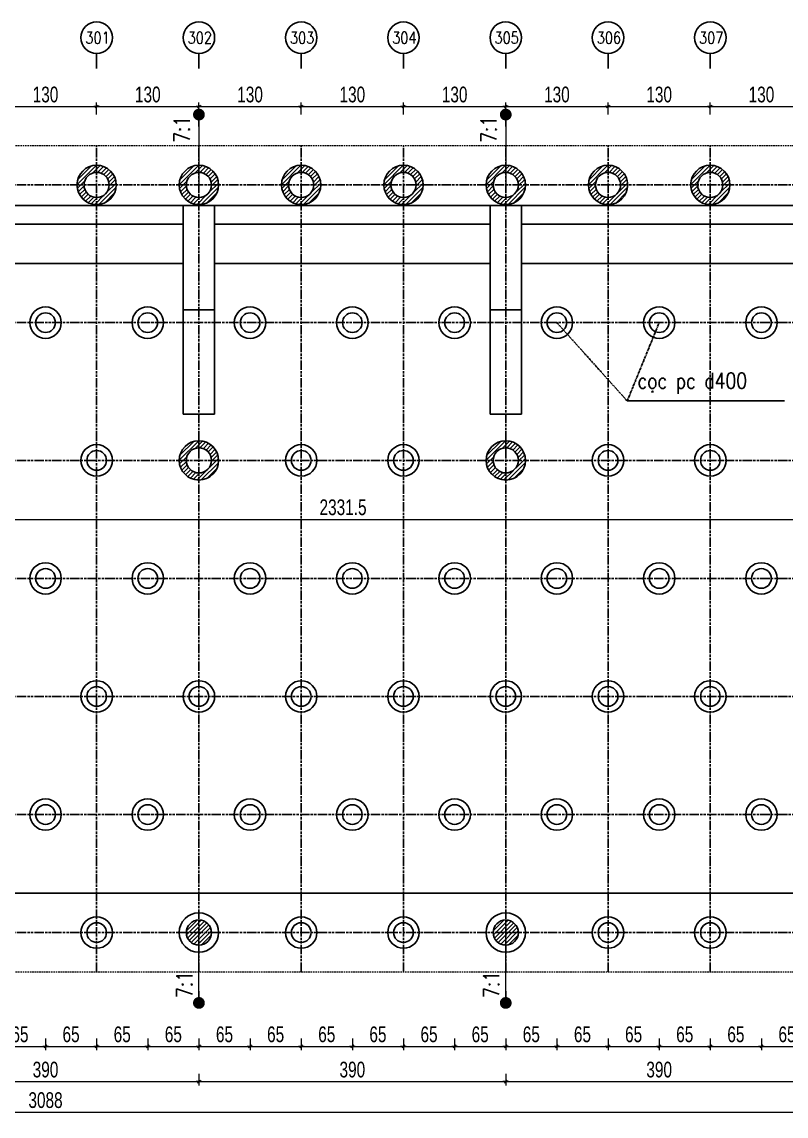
# Model space of a CAD drawing. Header units: inches. Extents: x -1640460 to 2672754, y -1012 to 1209503.
# Drawn here: x 15671 to 16643, y 136 to 1527 of the extents above; entities that cross this region are included whole.
import ezdxf

# ---------------------------------------------------------------- set-up
doc = ezdxf.new("R2010")
doc.units = ezdxf.units.IN
doc.header["$MEASUREMENT"] = 0
for name, pattern in [('ACAD_ISO09W100', [45, 24, -3, 6, -3, 6, -3]), ('CENTER', [2, 1.25, -0.25, 0.25, -0.25]), ('HIDDEN', [0.375, 0.25, -0.125])]:
    doc.linetypes.add(name, pattern=pattern)
doc.layers.add('DIM', color=177, linetype='Continuous', lineweight=20)
doc.layers.add('THAY1', color=9, linetype='Continuous', lineweight=20)
for name, color, linetype in [('Kich thuoc', 4, 'Continuous'), ('Text', 2, 'Continuous'), ('Tim', 8, 'ACAD_ISO09W100')]:
    doc.layers.add(name, color=color, linetype=linetype)
doc.styles.add('KICH_THUOC', font='vnsimli.shx', dxfattribs={"width": 0.8})
doc.styles.add('TXTDIM', font='VNARIAL.TTF', dxfattribs={"width": 0.7})
doc.dimstyles.new('DIM10', dxfattribs={"dimscale": 10, "dimtxt": 2, "dimasz": 0.3, "dimexe": 0.5, "dimexo": 0.5, "dimgap": 0.5, "dimtad": 1, "dimdec": 0, "dimzin": 12, "dimdsep": 46, "dimtxsty": 'TXTDIM', "dimblk": 'SLASH', "dimcen": 1.5, "dimclrd": 1, "dimclre": 256, "dimclrt": 2, "dimadec": 0, "dimazin": 0, "dimtfac": 1, "dimtdec": 0, "dimtix": 1, "dimtmove": 0, "dimatfit": 3, "dimldrblk": 'DOT', "dimfxl": 1, "dimfxlon": 1, "dimtolj": 1, "dimtzin": 0, "dimlwd": 9, "dimlwe": 9, "dimarcsym": 1})
pattern_1 = [(45, (15020.982, 0), (-2.65165, 2.65165), [])]
pattern_2 = [(45, (15410.982, 0), (-2.65165, 2.65165), [])]

# ---------------------------------------------------------------- blocks, each defined once
blk = doc.blocks.new('SLASH')
at = {"layer": 'DIM', "color": 16}
blk.add_line((-1.2, 0), (1.2, 0), dxfattribs=at)
at = {"layer": 'DIM', "color": 16, "linetype": 'Continuous'}
blk.add_line((-0.6, -0.6), (0.6, 0.6), dxfattribs=at)
blk = doc.blocks.new('*D575')
at = {"layer": 'Defpoints', "color": 0}
for p in [(15636.4, 319.4), (15701.4, 319.4), (15701.4, 224.8)]:
    blk.add_point(p, dxfattribs=at)
at = {"layer": 'Kich thuoc', "lineweight": 9}
for p, q in [((15636.4, 234.8), (15636.4, 219.8)), ((15701.4, 234.8), (15701.4, 219.8))]:
    blk.add_line(p, q, dxfattribs=at)
at = {"layer": 'Kich thuoc', "color": 1, "lineweight": 9}
blk.add_line((15639.4, 224.8), (15698.4, 224.8), dxfattribs=at)
at = {"layer": 'Kich thuoc', "color": 1, "lineweight": 9, "xscale": 3, "yscale": 3, "zscale": 3, "rotation": 180}
blk.add_blockref('SLASH', (15636.4, 224.8), dxfattribs=at)
at = {"layer": 'Kich thuoc', "color": 1, "lineweight": 9, "xscale": 3, "yscale": 3, "zscale": 3}
blk.add_blockref('SLASH', (15701.4, 224.8), dxfattribs=at)
at = {"layer": 'Kich thuoc', "color": 2, "insert": (15668.9, 240), "char_height": 20, "attachment_point": 5, "style": 'TXTDIM'}
blk.add_mtext('\\A1;65', dxfattribs=at)
blk = doc.blocks.new('_Dot')
at = {"color": 0, "linetype": 'ByBlock', "lineweight": -2}
blk.add_line((-0.5, 0), (-1, 0), dxfattribs=at)
at = {"color": 0, "linetype": 'ByBlock', "const_width": 0.5}
blk.add_lwpolyline([(-0.25, 0, 1), (0.25, 0, 1)], format="xyb", close=True, dxfattribs=at)
blk = doc.blocks.new('*D576')
at = {"layer": 'Defpoints', "color": 0}
for p in [(15701.4, 319.4), (15766.4, 319.4), (15766.4, 224.8)]:
    blk.add_point(p, dxfattribs=at)
at = {"layer": 'Kich thuoc', "lineweight": 9}
for p, q in [((15701.4, 234.8), (15701.4, 219.8)), ((15766.4, 234.8), (15766.4, 219.8))]:
    blk.add_line(p, q, dxfattribs=at)
at = {"layer": 'Kich thuoc', "color": 1, "lineweight": 9}
blk.add_line((15704.4, 224.8), (15763.4, 224.8), dxfattribs=at)
at = {"layer": 'Kich thuoc', "color": 1, "lineweight": 9, "xscale": 3, "yscale": 3, "zscale": 3, "rotation": 180}
blk.add_blockref('SLASH', (15701.4, 224.8), dxfattribs=at)
at = {"layer": 'Kich thuoc', "color": 1, "lineweight": 9, "xscale": 3, "yscale": 3, "zscale": 3}
blk.add_blockref('SLASH', (15766.4, 224.8), dxfattribs=at)
at = {"layer": 'Kich thuoc', "color": 2, "insert": (15733.9, 240), "char_height": 20, "attachment_point": 5, "style": 'TXTDIM'}
blk.add_mtext('\\A1;65', dxfattribs=at)
blk = doc.blocks.new('*D577')
at = {"layer": 'Defpoints', "color": 0}
for p in [(15766.4, 319.4), (15831.4, 319.4), (15831.4, 224.8)]:
    blk.add_point(p, dxfattribs=at)
at = {"layer": 'Kich thuoc', "lineweight": 9}
for p, q in [((15766.4, 234.8), (15766.4, 219.8)), ((15831.4, 234.8), (15831.4, 219.8))]:
    blk.add_line(p, q, dxfattribs=at)
at = {"layer": 'Kich thuoc', "color": 1, "lineweight": 9}
blk.add_line((15769.4, 224.8), (15828.4, 224.8), dxfattribs=at)
at = {"layer": 'Kich thuoc', "color": 1, "lineweight": 9, "xscale": 3, "yscale": 3, "zscale": 3, "rotation": 180}
blk.add_blockref('SLASH', (15766.4, 224.8), dxfattribs=at)
at = {"layer": 'Kich thuoc', "color": 1, "lineweight": 9, "xscale": 3, "yscale": 3, "zscale": 3}
blk.add_blockref('SLASH', (15831.4, 224.8), dxfattribs=at)
at = {"layer": 'Kich thuoc', "color": 2, "insert": (15798.9, 240), "char_height": 20, "attachment_point": 5, "style": 'TXTDIM'}
blk.add_mtext('\\A1;65', dxfattribs=at)
blk = doc.blocks.new('*D578')
at = {"layer": 'Defpoints', "color": 0}
for p in [(15831.4, 319.4), (15896.4, 319.4), (15896.4, 224.8)]:
    blk.add_point(p, dxfattribs=at)
at = {"layer": 'Kich thuoc', "lineweight": 9}
for p, q in [((15831.4, 234.8), (15831.4, 219.8)), ((15896.4, 234.8), (15896.4, 219.8))]:
    blk.add_line(p, q, dxfattribs=at)
at = {"layer": 'Kich thuoc', "color": 1, "lineweight": 9}
blk.add_line((15834.4, 224.8), (15893.4, 224.8), dxfattribs=at)
at = {"layer": 'Kich thuoc', "color": 1, "lineweight": 9, "xscale": 3, "yscale": 3, "zscale": 3, "rotation": 180}
blk.add_blockref('SLASH', (15831.4, 224.8), dxfattribs=at)
at = {"layer": 'Kich thuoc', "color": 1, "lineweight": 9, "xscale": 3, "yscale": 3, "zscale": 3}
blk.add_blockref('SLASH', (15896.4, 224.8), dxfattribs=at)
at = {"layer": 'Kich thuoc', "color": 2, "insert": (15863.9, 240), "char_height": 20, "attachment_point": 5, "style": 'TXTDIM'}
blk.add_mtext('\\A1;65', dxfattribs=at)
blk = doc.blocks.new('*D579')
at = {"layer": 'Defpoints', "color": 0}
for p in [(15896.4, 319.4), (15961.4, 319.4), (15961.4, 224.8)]:
    blk.add_point(p, dxfattribs=at)
at = {"layer": 'Kich thuoc', "lineweight": 9}
for p, q in [((15896.4, 234.8), (15896.4, 219.8)), ((15961.4, 234.8), (15961.4, 219.8))]:
    blk.add_line(p, q, dxfattribs=at)
at = {"layer": 'Kich thuoc', "color": 1, "lineweight": 9}
blk.add_line((15899.4, 224.8), (15958.4, 224.8), dxfattribs=at)
at = {"layer": 'Kich thuoc', "color": 1, "lineweight": 9, "xscale": 3, "yscale": 3, "zscale": 3, "rotation": 180}
blk.add_blockref('SLASH', (15896.4, 224.8), dxfattribs=at)
at = {"layer": 'Kich thuoc', "color": 1, "lineweight": 9, "xscale": 3, "yscale": 3, "zscale": 3}
blk.add_blockref('SLASH', (15961.4, 224.8), dxfattribs=at)
at = {"layer": 'Kich thuoc', "color": 2, "insert": (15928.9, 240), "char_height": 20, "attachment_point": 5, "style": 'TXTDIM'}
blk.add_mtext('\\A1;65', dxfattribs=at)
blk = doc.blocks.new('*D580')
at = {"layer": 'Defpoints', "color": 0}
for p in [(15961.4, 319.4), (16026.4, 319.4), (16026.4, 224.8)]:
    blk.add_point(p, dxfattribs=at)
at = {"layer": 'Kich thuoc', "lineweight": 9}
for p, q in [((15961.4, 234.8), (15961.4, 219.8)), ((16026.4, 234.8), (16026.4, 219.8))]:
    blk.add_line(p, q, dxfattribs=at)
at = {"layer": 'Kich thuoc', "color": 1, "lineweight": 9}
blk.add_line((15964.4, 224.8), (16023.4, 224.8), dxfattribs=at)
at = {"layer": 'Kich thuoc', "color": 1, "lineweight": 9, "xscale": 3, "yscale": 3, "zscale": 3, "rotation": 180}
blk.add_blockref('SLASH', (15961.4, 224.8), dxfattribs=at)
at = {"layer": 'Kich thuoc', "color": 1, "lineweight": 9, "xscale": 3, "yscale": 3, "zscale": 3}
blk.add_blockref('SLASH', (16026.4, 224.8), dxfattribs=at)
at = {"layer": 'Kich thuoc', "color": 2, "insert": (15993.9, 240), "char_height": 20, "attachment_point": 5, "style": 'TXTDIM'}
blk.add_mtext('\\A1;65', dxfattribs=at)
blk = doc.blocks.new('*D581')
at = {"layer": 'Defpoints', "color": 0}
for p in [(16026.4, 319.4), (16091.4, 319.4), (16091.4, 224.8)]:
    blk.add_point(p, dxfattribs=at)
at = {"layer": 'Kich thuoc', "lineweight": 9}
for p, q in [((16026.4, 234.8), (16026.4, 219.8)), ((16091.4, 234.8), (16091.4, 219.8))]:
    blk.add_line(p, q, dxfattribs=at)
at = {"layer": 'Kich thuoc', "color": 1, "lineweight": 9}
blk.add_line((16029.4, 224.8), (16088.4, 224.8), dxfattribs=at)
at = {"layer": 'Kich thuoc', "color": 1, "lineweight": 9, "xscale": 3, "yscale": 3, "zscale": 3, "rotation": 180}
blk.add_blockref('SLASH', (16026.4, 224.8), dxfattribs=at)
at = {"layer": 'Kich thuoc', "color": 1, "lineweight": 9, "xscale": 3, "yscale": 3, "zscale": 3}
blk.add_blockref('SLASH', (16091.4, 224.8), dxfattribs=at)
at = {"layer": 'Kich thuoc', "color": 2, "insert": (16058.9, 240), "char_height": 20, "attachment_point": 5, "style": 'TXTDIM'}
blk.add_mtext('\\A1;65', dxfattribs=at)
blk = doc.blocks.new('*D582')
at = {"layer": 'Defpoints', "color": 0}
for p in [(16091.4, 319.4), (16156.4, 319.4), (16156.4, 224.8)]:
    blk.add_point(p, dxfattribs=at)
at = {"layer": 'Kich thuoc', "lineweight": 9}
for p, q in [((16091.4, 234.8), (16091.4, 219.8)), ((16156.4, 234.8), (16156.4, 219.8))]:
    blk.add_line(p, q, dxfattribs=at)
at = {"layer": 'Kich thuoc', "color": 1, "lineweight": 9}
blk.add_line((16094.4, 224.8), (16153.4, 224.8), dxfattribs=at)
at = {"layer": 'Kich thuoc', "color": 1, "lineweight": 9, "xscale": 3, "yscale": 3, "zscale": 3, "rotation": 180}
blk.add_blockref('SLASH', (16091.4, 224.8), dxfattribs=at)
at = {"layer": 'Kich thuoc', "color": 1, "lineweight": 9, "xscale": 3, "yscale": 3, "zscale": 3}
blk.add_blockref('SLASH', (16156.4, 224.8), dxfattribs=at)
at = {"layer": 'Kich thuoc', "color": 2, "insert": (16123.9, 240), "char_height": 20, "attachment_point": 5, "style": 'TXTDIM'}
blk.add_mtext('\\A1;65', dxfattribs=at)
blk = doc.blocks.new('*D583')
at = {"layer": 'Defpoints', "color": 0}
for p in [(16156.4, 319.4), (16221.4, 319.4), (16221.4, 224.8)]:
    blk.add_point(p, dxfattribs=at)
at = {"layer": 'Kich thuoc', "lineweight": 9}
for p, q in [((16156.4, 234.8), (16156.4, 219.8)), ((16221.4, 234.8), (16221.4, 219.8))]:
    blk.add_line(p, q, dxfattribs=at)
at = {"layer": 'Kich thuoc', "color": 1, "lineweight": 9}
blk.add_line((16159.4, 224.8), (16218.4, 224.8), dxfattribs=at)
at = {"layer": 'Kich thuoc', "color": 1, "lineweight": 9, "xscale": 3, "yscale": 3, "zscale": 3, "rotation": 180}
blk.add_blockref('SLASH', (16156.4, 224.8), dxfattribs=at)
at = {"layer": 'Kich thuoc', "color": 1, "lineweight": 9, "xscale": 3, "yscale": 3, "zscale": 3}
blk.add_blockref('SLASH', (16221.4, 224.8), dxfattribs=at)
at = {"layer": 'Kich thuoc', "color": 2, "insert": (16188.9, 240), "char_height": 20, "attachment_point": 5, "style": 'TXTDIM'}
blk.add_mtext('\\A1;65', dxfattribs=at)
blk = doc.blocks.new('*D584')
at = {"layer": 'Defpoints', "color": 0}
for p in [(16221.4, 319.4), (16286.4, 319.4), (16286.4, 224.8)]:
    blk.add_point(p, dxfattribs=at)
at = {"layer": 'Kich thuoc', "lineweight": 9}
for p, q in [((16221.4, 234.8), (16221.4, 219.8)), ((16286.4, 234.8), (16286.4, 219.8))]:
    blk.add_line(p, q, dxfattribs=at)
at = {"layer": 'Kich thuoc', "color": 1, "lineweight": 9}
blk.add_line((16224.4, 224.8), (16283.4, 224.8), dxfattribs=at)
at = {"layer": 'Kich thuoc', "color": 1, "lineweight": 9, "xscale": 3, "yscale": 3, "zscale": 3, "rotation": 180}
blk.add_blockref('SLASH', (16221.4, 224.8), dxfattribs=at)
at = {"layer": 'Kich thuoc', "color": 1, "lineweight": 9, "xscale": 3, "yscale": 3, "zscale": 3}
blk.add_blockref('SLASH', (16286.4, 224.8), dxfattribs=at)
at = {"layer": 'Kich thuoc', "color": 2, "insert": (16253.9, 240), "char_height": 20, "attachment_point": 5, "style": 'TXTDIM'}
blk.add_mtext('\\A1;65', dxfattribs=at)
blk = doc.blocks.new('*D585')
at = {"layer": 'Defpoints', "color": 0}
for p in [(16286.4, 319.4), (16351.4, 319.4), (16351.4, 224.8)]:
    blk.add_point(p, dxfattribs=at)
at = {"layer": 'Kich thuoc', "lineweight": 9}
for p, q in [((16286.4, 234.8), (16286.4, 219.8)), ((16351.4, 234.8), (16351.4, 219.8))]:
    blk.add_line(p, q, dxfattribs=at)
at = {"layer": 'Kich thuoc', "color": 1, "lineweight": 9}
blk.add_line((16289.4, 224.8), (16348.4, 224.8), dxfattribs=at)
at = {"layer": 'Kich thuoc', "color": 1, "lineweight": 9, "xscale": 3, "yscale": 3, "zscale": 3, "rotation": 180}
blk.add_blockref('SLASH', (16286.4, 224.8), dxfattribs=at)
at = {"layer": 'Kich thuoc', "color": 1, "lineweight": 9, "xscale": 3, "yscale": 3, "zscale": 3}
blk.add_blockref('SLASH', (16351.4, 224.8), dxfattribs=at)
at = {"layer": 'Kich thuoc', "color": 2, "insert": (16318.9, 240), "char_height": 20, "attachment_point": 5, "style": 'TXTDIM'}
blk.add_mtext('\\A1;65', dxfattribs=at)
blk = doc.blocks.new('*D586')
at = {"layer": 'Defpoints', "color": 0}
for p in [(16351.4, 319.4), (16416.4, 319.4), (16416.4, 224.8)]:
    blk.add_point(p, dxfattribs=at)
at = {"layer": 'Kich thuoc', "lineweight": 9}
for p, q in [((16351.4, 234.8), (16351.4, 219.8)), ((16416.4, 234.8), (16416.4, 219.8))]:
    blk.add_line(p, q, dxfattribs=at)
at = {"layer": 'Kich thuoc', "color": 1, "lineweight": 9}
blk.add_line((16354.4, 224.8), (16413.4, 224.8), dxfattribs=at)
at = {"layer": 'Kich thuoc', "color": 1, "lineweight": 9, "xscale": 3, "yscale": 3, "zscale": 3, "rotation": 180}
blk.add_blockref('SLASH', (16351.4, 224.8), dxfattribs=at)
at = {"layer": 'Kich thuoc', "color": 1, "lineweight": 9, "xscale": 3, "yscale": 3, "zscale": 3}
blk.add_blockref('SLASH', (16416.4, 224.8), dxfattribs=at)
at = {"layer": 'Kich thuoc', "color": 2, "insert": (16383.9, 240), "char_height": 20, "attachment_point": 5, "style": 'TXTDIM'}
blk.add_mtext('\\A1;65', dxfattribs=at)
blk = doc.blocks.new('*D587')
at = {"layer": 'Defpoints', "color": 0}
for p in [(16416.4, 319.4), (16481.4, 319.4), (16481.4, 224.8)]:
    blk.add_point(p, dxfattribs=at)
at = {"layer": 'Kich thuoc', "lineweight": 9}
for p, q in [((16416.4, 234.8), (16416.4, 219.8)), ((16481.4, 234.8), (16481.4, 219.8))]:
    blk.add_line(p, q, dxfattribs=at)
at = {"layer": 'Kich thuoc', "color": 1, "lineweight": 9}
blk.add_line((16419.4, 224.8), (16478.4, 224.8), dxfattribs=at)
at = {"layer": 'Kich thuoc', "color": 1, "lineweight": 9, "xscale": 3, "yscale": 3, "zscale": 3, "rotation": 180}
blk.add_blockref('SLASH', (16416.4, 224.8), dxfattribs=at)
at = {"layer": 'Kich thuoc', "color": 1, "lineweight": 9, "xscale": 3, "yscale": 3, "zscale": 3}
blk.add_blockref('SLASH', (16481.4, 224.8), dxfattribs=at)
at = {"layer": 'Kich thuoc', "color": 2, "insert": (16448.9, 240), "char_height": 20, "attachment_point": 5, "style": 'TXTDIM'}
blk.add_mtext('\\A1;65', dxfattribs=at)
blk = doc.blocks.new('*D588')
at = {"layer": 'Defpoints', "color": 0}
for p in [(16481.4, 319.4), (16546.4, 319.4), (16546.4, 224.8)]:
    blk.add_point(p, dxfattribs=at)
at = {"layer": 'Kich thuoc', "lineweight": 9}
for p, q in [((16481.4, 234.8), (16481.4, 219.8)), ((16546.4, 234.8), (16546.4, 219.8))]:
    blk.add_line(p, q, dxfattribs=at)
at = {"layer": 'Kich thuoc', "color": 1, "lineweight": 9}
blk.add_line((16484.4, 224.8), (16543.4, 224.8), dxfattribs=at)
at = {"layer": 'Kich thuoc', "color": 1, "lineweight": 9, "xscale": 3, "yscale": 3, "zscale": 3, "rotation": 180}
blk.add_blockref('SLASH', (16481.4, 224.8), dxfattribs=at)
at = {"layer": 'Kich thuoc', "color": 1, "lineweight": 9, "xscale": 3, "yscale": 3, "zscale": 3}
blk.add_blockref('SLASH', (16546.4, 224.8), dxfattribs=at)
at = {"layer": 'Kich thuoc', "color": 2, "insert": (16513.9, 240), "char_height": 20, "attachment_point": 5, "style": 'TXTDIM'}
blk.add_mtext('\\A1;65', dxfattribs=at)
blk = doc.blocks.new('*D589')
at = {"layer": 'Defpoints', "color": 0}
for p in [(16546.4, 319.4), (16611.4, 319.4), (16611.4, 224.8)]:
    blk.add_point(p, dxfattribs=at)
at = {"layer": 'Kich thuoc', "lineweight": 9}
for p, q in [((16546.4, 234.8), (16546.4, 219.8)), ((16611.4, 234.8), (16611.4, 219.8))]:
    blk.add_line(p, q, dxfattribs=at)
at = {"layer": 'Kich thuoc', "color": 1, "lineweight": 9}
blk.add_line((16549.4, 224.8), (16608.4, 224.8), dxfattribs=at)
at = {"layer": 'Kich thuoc', "color": 1, "lineweight": 9, "xscale": 3, "yscale": 3, "zscale": 3, "rotation": 180}
blk.add_blockref('SLASH', (16546.4, 224.8), dxfattribs=at)
at = {"layer": 'Kich thuoc', "color": 1, "lineweight": 9, "xscale": 3, "yscale": 3, "zscale": 3}
blk.add_blockref('SLASH', (16611.4, 224.8), dxfattribs=at)
at = {"layer": 'Kich thuoc', "color": 2, "insert": (16578.9, 240), "char_height": 20, "attachment_point": 5, "style": 'TXTDIM'}
blk.add_mtext('\\A1;65', dxfattribs=at)
blk = doc.blocks.new('*D590')
at = {"layer": 'Defpoints', "color": 0}
for p in [(16611.4, 319.4), (16676.4, 319.4), (16676.4, 224.8)]:
    blk.add_point(p, dxfattribs=at)
at = {"layer": 'Kich thuoc', "lineweight": 9}
for p, q in [((16611.4, 234.8), (16611.4, 219.8)), ((16676.4, 234.8), (16676.4, 219.8))]:
    blk.add_line(p, q, dxfattribs=at)
at = {"layer": 'Kich thuoc', "color": 1, "lineweight": 9}
blk.add_line((16614.4, 224.8), (16673.4, 224.8), dxfattribs=at)
at = {"layer": 'Kich thuoc', "color": 1, "lineweight": 9, "xscale": 3, "yscale": 3, "zscale": 3, "rotation": 180}
blk.add_blockref('SLASH', (16611.4, 224.8), dxfattribs=at)
at = {"layer": 'Kich thuoc', "color": 1, "lineweight": 9, "xscale": 3, "yscale": 3, "zscale": 3}
blk.add_blockref('SLASH', (16676.4, 224.8), dxfattribs=at)
at = {"layer": 'Kich thuoc', "color": 2, "insert": (16643.9, 240), "char_height": 20, "attachment_point": 5, "style": 'TXTDIM'}
blk.add_mtext('\\A1;65', dxfattribs=at)
blk = doc.blocks.new('*D604')
at = {"layer": 'Defpoints', "color": 0}
for p in [(15506.4, 319.4), (15896.4, 319.4), (15896.4, 180)]:
    blk.add_point(p, dxfattribs=at)
at = {"layer": 'Kich thuoc', "lineweight": 9}
for p, q in [((15506.4, 190), (15506.4, 175)), ((15896.4, 190), (15896.4, 175))]:
    blk.add_line(p, q, dxfattribs=at)
at = {"layer": 'Kich thuoc', "color": 1, "lineweight": 9}
blk.add_line((15509.4, 180), (15893.4, 180), dxfattribs=at)
at = {"layer": 'Kich thuoc', "color": 1, "lineweight": 9, "xscale": 3, "yscale": 3, "zscale": 3, "rotation": 180}
blk.add_blockref('SLASH', (15506.4, 180), dxfattribs=at)
at = {"layer": 'Kich thuoc', "color": 1, "lineweight": 9, "xscale": 3, "yscale": 3, "zscale": 3}
blk.add_blockref('SLASH', (15896.4, 180), dxfattribs=at)
at = {"layer": 'Kich thuoc', "color": 2, "insert": (15701.4, 195.2), "char_height": 20, "attachment_point": 5, "style": 'TXTDIM'}
blk.add_mtext('\\A1;390', dxfattribs=at)
blk = doc.blocks.new('*D605')
at = {"layer": 'Defpoints', "color": 0}
for p in [(15896.4, 319.4), (16286.4, 319.4), (16286.4, 180)]:
    blk.add_point(p, dxfattribs=at)
at = {"layer": 'Kich thuoc', "lineweight": 9}
for p, q in [((15896.4, 190), (15896.4, 175)), ((16286.4, 190), (16286.4, 175))]:
    blk.add_line(p, q, dxfattribs=at)
at = {"layer": 'Kich thuoc', "color": 1, "lineweight": 9}
blk.add_line((15899.4, 180), (16283.4, 180), dxfattribs=at)
at = {"layer": 'Kich thuoc', "color": 1, "lineweight": 9, "xscale": 3, "yscale": 3, "zscale": 3, "rotation": 180}
blk.add_blockref('SLASH', (15896.4, 180), dxfattribs=at)
at = {"layer": 'Kich thuoc', "color": 1, "lineweight": 9, "xscale": 3, "yscale": 3, "zscale": 3}
blk.add_blockref('SLASH', (16286.4, 180), dxfattribs=at)
at = {"layer": 'Kich thuoc', "color": 2, "insert": (16091.4, 195.2), "char_height": 20, "attachment_point": 5, "style": 'TXTDIM'}
blk.add_mtext('\\A1;390', dxfattribs=at)
blk = doc.blocks.new('*D606')
at = {"layer": 'Defpoints', "color": 0}
for p in [(16286.4, 319.4), (16676.4, 319.4), (16676.4, 180)]:
    blk.add_point(p, dxfattribs=at)
at = {"layer": 'Kich thuoc', "lineweight": 9}
for p, q in [((16286.4, 190), (16286.4, 175)), ((16676.4, 190), (16676.4, 175))]:
    blk.add_line(p, q, dxfattribs=at)
at = {"layer": 'Kich thuoc', "color": 1, "lineweight": 9}
blk.add_line((16289.4, 180), (16673.4, 180), dxfattribs=at)
at = {"layer": 'Kich thuoc', "color": 1, "lineweight": 9, "xscale": 3, "yscale": 3, "zscale": 3, "rotation": 180}
blk.add_blockref('SLASH', (16286.4, 180), dxfattribs=at)
at = {"layer": 'Kich thuoc', "color": 1, "lineweight": 9, "xscale": 3, "yscale": 3, "zscale": 3}
blk.add_blockref('SLASH', (16676.4, 180), dxfattribs=at)
at = {"layer": 'Kich thuoc', "color": 2, "insert": (16481.4, 195.2), "char_height": 20, "attachment_point": 5, "style": 'TXTDIM'}
blk.add_mtext('\\A1;390', dxfattribs=at)
blk = doc.blocks.new('*D609')
at = {"layer": 'Defpoints', "color": 0}
for p in [(14157.4, 319.4), (17245.4, 319.4), (17245.4, 141.2)]:
    blk.add_point(p, dxfattribs=at)
at = {"layer": 'Kich thuoc', "lineweight": 9}
for p, q in [((14157.4, 151.2), (14157.4, 136.2)), ((17245.4, 151.2), (17245.4, 136.2))]:
    blk.add_line(p, q, dxfattribs=at)
at = {"layer": 'Kich thuoc', "color": 1, "lineweight": 9}
blk.add_line((14160.4, 141.2), (17242.4, 141.2), dxfattribs=at)
at = {"layer": 'Kich thuoc', "color": 1, "lineweight": 9, "xscale": 3, "yscale": 3, "zscale": 3, "rotation": 180}
blk.add_blockref('SLASH', (14157.4, 141.2), dxfattribs=at)
at = {"layer": 'Kich thuoc', "color": 1, "lineweight": 9, "xscale": 3, "yscale": 3, "zscale": 3}
blk.add_blockref('SLASH', (17245.4, 141.2), dxfattribs=at)
at = {"layer": 'Kich thuoc', "color": 2, "insert": (15701.4, 156.4), "char_height": 20, "attachment_point": 5, "style": 'TXTDIM'}
blk.add_mtext('\\A1;3088', dxfattribs=at)
blk = doc.blocks.new('*D627')
at = {"layer": 'Defpoints', "color": 0}
for p in [(15766.4, 1419), (15636.4, 1369.4), (15766.4, 1369.4)]:
    blk.add_point(p, dxfattribs=at)
at = {"layer": 'Kich thuoc', "lineweight": 9}
for p, q in [((15636.4, 1409), (15636.4, 1424)), ((15766.4, 1409), (15766.4, 1424))]:
    blk.add_line(p, q, dxfattribs=at)
at = {"layer": 'Kich thuoc', "color": 1, "lineweight": 9}
blk.add_line((15639.4, 1419), (15763.4, 1419), dxfattribs=at)
at = {"layer": 'Kich thuoc', "color": 1, "lineweight": 9, "xscale": 3, "yscale": 3, "zscale": 3, "rotation": 180}
blk.add_blockref('SLASH', (15636.4, 1419), dxfattribs=at)
at = {"layer": 'Kich thuoc', "color": 1, "lineweight": 9, "xscale": 3, "yscale": 3, "zscale": 3}
blk.add_blockref('SLASH', (15766.4, 1419), dxfattribs=at)
at = {"layer": 'Kich thuoc', "color": 2, "insert": (15701.4, 1434.2), "char_height": 20, "attachment_point": 5, "style": 'TXTDIM'}
blk.add_mtext('\\A1;130', dxfattribs=at)
blk = doc.blocks.new('*D628')
at = {"layer": 'Defpoints', "color": 0}
for p in [(15896.4, 1419), (15766.4, 1369.4), (15896.4, 1369.4)]:
    blk.add_point(p, dxfattribs=at)
at = {"layer": 'Kich thuoc', "lineweight": 9}
for p, q in [((15766.4, 1409), (15766.4, 1424)), ((15896.4, 1409), (15896.4, 1424))]:
    blk.add_line(p, q, dxfattribs=at)
at = {"layer": 'Kich thuoc', "color": 1, "lineweight": 9}
blk.add_line((15769.4, 1419), (15893.4, 1419), dxfattribs=at)
at = {"layer": 'Kich thuoc', "color": 1, "lineweight": 9, "xscale": 3, "yscale": 3, "zscale": 3, "rotation": 180}
blk.add_blockref('SLASH', (15766.4, 1419), dxfattribs=at)
at = {"layer": 'Kich thuoc', "color": 1, "lineweight": 9, "xscale": 3, "yscale": 3, "zscale": 3}
blk.add_blockref('SLASH', (15896.4, 1419), dxfattribs=at)
at = {"layer": 'Kich thuoc', "color": 2, "insert": (15831.4, 1434.2), "char_height": 20, "attachment_point": 5, "style": 'TXTDIM'}
blk.add_mtext('\\A1;130', dxfattribs=at)
blk = doc.blocks.new('*D629')
at = {"layer": 'Defpoints', "color": 0}
for p in [(16026.4, 1419), (15896.4, 1369.4), (16026.4, 1369.4)]:
    blk.add_point(p, dxfattribs=at)
at = {"layer": 'Kich thuoc', "lineweight": 9}
for p, q in [((15896.4, 1409), (15896.4, 1424)), ((16026.4, 1409), (16026.4, 1424))]:
    blk.add_line(p, q, dxfattribs=at)
at = {"layer": 'Kich thuoc', "color": 1, "lineweight": 9}
blk.add_line((15899.4, 1419), (16023.4, 1419), dxfattribs=at)
at = {"layer": 'Kich thuoc', "color": 1, "lineweight": 9, "xscale": 3, "yscale": 3, "zscale": 3, "rotation": 180}
blk.add_blockref('SLASH', (15896.4, 1419), dxfattribs=at)
at = {"layer": 'Kich thuoc', "color": 1, "lineweight": 9, "xscale": 3, "yscale": 3, "zscale": 3}
blk.add_blockref('SLASH', (16026.4, 1419), dxfattribs=at)
at = {"layer": 'Kich thuoc', "color": 2, "insert": (15961.4, 1434.2), "char_height": 20, "attachment_point": 5, "style": 'TXTDIM'}
blk.add_mtext('\\A1;130', dxfattribs=at)
blk = doc.blocks.new('*D630')
at = {"layer": 'Defpoints', "color": 0}
for p in [(16156.4, 1419), (16026.4, 1369.4), (16156.4, 1369.4)]:
    blk.add_point(p, dxfattribs=at)
at = {"layer": 'Kich thuoc', "lineweight": 9}
for p, q in [((16026.4, 1409), (16026.4, 1424)), ((16156.4, 1409), (16156.4, 1424))]:
    blk.add_line(p, q, dxfattribs=at)
at = {"layer": 'Kich thuoc', "color": 1, "lineweight": 9}
blk.add_line((16029.4, 1419), (16153.4, 1419), dxfattribs=at)
at = {"layer": 'Kich thuoc', "color": 1, "lineweight": 9, "xscale": 3, "yscale": 3, "zscale": 3, "rotation": 180}
blk.add_blockref('SLASH', (16026.4, 1419), dxfattribs=at)
at = {"layer": 'Kich thuoc', "color": 1, "lineweight": 9, "xscale": 3, "yscale": 3, "zscale": 3}
blk.add_blockref('SLASH', (16156.4, 1419), dxfattribs=at)
at = {"layer": 'Kich thuoc', "color": 2, "insert": (16091.4, 1434.2), "char_height": 20, "attachment_point": 5, "style": 'TXTDIM'}
blk.add_mtext('\\A1;130', dxfattribs=at)
blk = doc.blocks.new('*D631')
at = {"layer": 'Defpoints', "color": 0}
for p in [(16286.4, 1419), (16156.4, 1369.4), (16286.4, 1369.4)]:
    blk.add_point(p, dxfattribs=at)
at = {"layer": 'Kich thuoc', "lineweight": 9}
for p, q in [((16156.4, 1409), (16156.4, 1424)), ((16286.4, 1409), (16286.4, 1424))]:
    blk.add_line(p, q, dxfattribs=at)
at = {"layer": 'Kich thuoc', "color": 1, "lineweight": 9}
blk.add_line((16159.4, 1419), (16283.4, 1419), dxfattribs=at)
at = {"layer": 'Kich thuoc', "color": 1, "lineweight": 9, "xscale": 3, "yscale": 3, "zscale": 3, "rotation": 180}
blk.add_blockref('SLASH', (16156.4, 1419), dxfattribs=at)
at = {"layer": 'Kich thuoc', "color": 1, "lineweight": 9, "xscale": 3, "yscale": 3, "zscale": 3}
blk.add_blockref('SLASH', (16286.4, 1419), dxfattribs=at)
at = {"layer": 'Kich thuoc', "color": 2, "insert": (16221.4, 1434.2), "char_height": 20, "attachment_point": 5, "style": 'TXTDIM'}
blk.add_mtext('\\A1;130', dxfattribs=at)
blk = doc.blocks.new('*D632')
at = {"layer": 'Defpoints', "color": 0}
for p in [(16416.4, 1419), (16286.4, 1369.4), (16416.4, 1369.4)]:
    blk.add_point(p, dxfattribs=at)
at = {"layer": 'Kich thuoc', "lineweight": 9}
for p, q in [((16286.4, 1409), (16286.4, 1424)), ((16416.4, 1409), (16416.4, 1424))]:
    blk.add_line(p, q, dxfattribs=at)
at = {"layer": 'Kich thuoc', "color": 1, "lineweight": 9}
blk.add_line((16289.4, 1419), (16413.4, 1419), dxfattribs=at)
at = {"layer": 'Kich thuoc', "color": 1, "lineweight": 9, "xscale": 3, "yscale": 3, "zscale": 3, "rotation": 180}
blk.add_blockref('SLASH', (16286.4, 1419), dxfattribs=at)
at = {"layer": 'Kich thuoc', "color": 1, "lineweight": 9, "xscale": 3, "yscale": 3, "zscale": 3}
blk.add_blockref('SLASH', (16416.4, 1419), dxfattribs=at)
at = {"layer": 'Kich thuoc', "color": 2, "insert": (16351.4, 1434.2), "char_height": 20, "attachment_point": 5, "style": 'TXTDIM'}
blk.add_mtext('\\A1;130', dxfattribs=at)
blk = doc.blocks.new('*D633')
at = {"layer": 'Defpoints', "color": 0}
for p in [(16546.4, 1419), (16416.4, 1369.4), (16546.4, 1369.4)]:
    blk.add_point(p, dxfattribs=at)
at = {"layer": 'Kich thuoc', "lineweight": 9}
for p, q in [((16416.4, 1409), (16416.4, 1424)), ((16546.4, 1409), (16546.4, 1424))]:
    blk.add_line(p, q, dxfattribs=at)
at = {"layer": 'Kich thuoc', "color": 1, "lineweight": 9}
blk.add_line((16419.4, 1419), (16543.4, 1419), dxfattribs=at)
at = {"layer": 'Kich thuoc', "color": 1, "lineweight": 9, "xscale": 3, "yscale": 3, "zscale": 3, "rotation": 180}
blk.add_blockref('SLASH', (16416.4, 1419), dxfattribs=at)
at = {"layer": 'Kich thuoc', "color": 1, "lineweight": 9, "xscale": 3, "yscale": 3, "zscale": 3}
blk.add_blockref('SLASH', (16546.4, 1419), dxfattribs=at)
at = {"layer": 'Kich thuoc', "color": 2, "insert": (16481.4, 1434.2), "char_height": 20, "attachment_point": 5, "style": 'TXTDIM'}
blk.add_mtext('\\A1;130', dxfattribs=at)
blk = doc.blocks.new('*D634')
at = {"layer": 'Defpoints', "color": 0}
for p in [(16676.4, 1419), (16676.4, 1383), (16546.4, 1369.4)]:
    blk.add_point(p, dxfattribs=at)
at = {"layer": 'Kich thuoc', "lineweight": 9}
for p, q in [((16546.4, 1409), (16546.4, 1424)), ((16676.4, 1409), (16676.4, 1424))]:
    blk.add_line(p, q, dxfattribs=at)
at = {"layer": 'Kich thuoc', "color": 1, "lineweight": 9}
blk.add_line((16549.4, 1419), (16673.4, 1419), dxfattribs=at)
at = {"layer": 'Kich thuoc', "color": 1, "lineweight": 9, "xscale": 3, "yscale": 3, "zscale": 3, "rotation": 180}
blk.add_blockref('SLASH', (16546.4, 1419), dxfattribs=at)
at = {"layer": 'Kich thuoc', "color": 1, "lineweight": 9, "xscale": 3, "yscale": 3, "zscale": 3}
blk.add_blockref('SLASH', (16676.4, 1419), dxfattribs=at)
at = {"layer": 'Kich thuoc', "color": 2, "insert": (16611.4, 1434.2), "char_height": 20, "attachment_point": 5, "style": 'TXTDIM'}
blk.add_mtext('\\A1;130', dxfattribs=at)
blk = doc.blocks.new('*D646')
at = {"layer": 'Defpoints', "color": 0}
for p in [(14913.9, 1006.4), (17245.4, 895.3), (17245.4, 894.4)]:
    blk.add_point(p, dxfattribs=at)
at = {"layer": 'Kich thuoc', "lineweight": 9}
for p, q in [((14913.9, 904.4), (14913.9, 889.4)), ((17245.4, 894.4), (17245.4, 889.4))]:
    blk.add_line(p, q, dxfattribs=at)
at = {"layer": 'Kich thuoc', "color": 1, "lineweight": 9}
blk.add_line((14916.9, 894.4), (17242.4, 894.4), dxfattribs=at)
at = {"layer": 'Kich thuoc', "color": 1, "lineweight": 9, "xscale": 3, "yscale": 3, "zscale": 3, "rotation": 180}
blk.add_blockref('SLASH', (14913.9, 894.4), dxfattribs=at)
at = {"layer": 'Kich thuoc', "color": 1, "lineweight": 9, "xscale": 3, "yscale": 3, "zscale": 3}
blk.add_blockref('SLASH', (17245.4, 894.4), dxfattribs=at)
at = {"layer": 'Kich thuoc', "color": 2, "insert": (16079.6, 909.7), "char_height": 20, "attachment_point": 5, "style": 'TXTDIM'}
blk.add_mtext('\\A1;2331.5', dxfattribs=at)

msp = doc.modelspace()

# ---------------------------------------------------------------- hatches: boundary and pattern name
h = msp.add_hatch()
h.set_pattern_fill('ANSI31', color=256, scale=30, style=0)
h.set_pattern_definition(pattern_1)
h.paths.add_polyline_path([(15766.4, 1344.4, 0.414214), (15741.4, 1319.4), (15750.4, 1319.4, -0.414214), (15766.4, 1335.4)])
h.paths.add_polyline_path([(15766.4, 1344.4), (15766.4, 1335.4, -0.414214), (15782.4, 1319.4), (15791.4, 1319.4, 0.414214)])
h.paths.add_polyline_path([(15791.4, 1319.4), (15782.4, 1319.4, -0.414214), (15766.4, 1303.4), (15766.4, 1294.4, 0.414214)])
h.paths.add_polyline_path([(15750.4, 1319.4), (15741.4, 1319.4, 0.414214), (15766.4, 1294.4), (15766.4, 1303.4, -0.414214)])
h = msp.add_hatch()
h.set_pattern_fill('ANSI31', color=256, scale=30, style=0)
h.set_pattern_definition([(45, (15150.982, 0), (-2.65165, 2.65165), [])])
h.paths.add_polyline_path([(15896.4, 1344.4, 0.414214), (15871.4, 1319.4), (15880.4, 1319.4, -0.414214), (15896.4, 1335.4)])
h.paths.add_polyline_path([(15896.4, 1344.4), (15896.4, 1335.4, -0.414214), (15912.4, 1319.4), (15921.4, 1319.4, 0.414214)])
h.paths.add_polyline_path([(15921.4, 1319.4), (15912.4, 1319.4, -0.414214), (15896.4, 1303.4), (15896.4, 1294.4, 0.414214)])
h.paths.add_polyline_path([(15880.4, 1319.4), (15871.4, 1319.4, 0.414214), (15896.4, 1294.4), (15896.4, 1303.4, -0.414214)])
h = msp.add_hatch()
h.set_pattern_fill('ANSI31', color=256, scale=30, style=0)
h.set_pattern_definition([(45, (15280.982, 0), (-2.65165, 2.65165), [])])
h.paths.add_polyline_path([(16026.4, 1344.4, 0.414214), (16001.4, 1319.4), (16010.4, 1319.4, -0.414214), (16026.4, 1335.4)])
h.paths.add_polyline_path([(16026.4, 1344.4), (16026.4, 1335.4, -0.414214), (16042.4, 1319.4), (16051.4, 1319.4, 0.414214)])
h.paths.add_polyline_path([(16051.4, 1319.4), (16042.4, 1319.4, -0.414214), (16026.4, 1303.4), (16026.4, 1294.4, 0.414214)])
h.paths.add_polyline_path([(16010.4, 1319.4), (16001.4, 1319.4, 0.414214), (16026.4, 1294.4), (16026.4, 1303.4, -0.414214)])
h = msp.add_hatch()
h.set_pattern_fill('ANSI31', color=256, scale=30, style=0)
h.set_pattern_definition(pattern_2)
h.paths.add_polyline_path([(16156.4, 1344.4, 0.414214), (16131.4, 1319.4), (16140.4, 1319.4, -0.414214), (16156.4, 1335.4)])
h.paths.add_polyline_path([(16156.4, 1344.4), (16156.4, 1335.4, -0.414214), (16172.4, 1319.4), (16181.4, 1319.4, 0.414214)])
h.paths.add_polyline_path([(16181.4, 1319.4), (16172.4, 1319.4, -0.414214), (16156.4, 1303.4), (16156.4, 1294.4, 0.414214)])
h.paths.add_polyline_path([(16140.4, 1319.4), (16131.4, 1319.4, 0.414214), (16156.4, 1294.4), (16156.4, 1303.4, -0.414214)])
h = msp.add_hatch()
h.set_pattern_fill('ANSI31', color=256, scale=30, style=0)
h.set_pattern_definition([(45, (15540.982, 0), (-2.65165, 2.65165), [])])
h.paths.add_polyline_path([(16286.4, 1344.4, 0.414214), (16261.4, 1319.4), (16270.4, 1319.4, -0.414214), (16286.4, 1335.4)])
h.paths.add_polyline_path([(16286.4, 1344.4), (16286.4, 1335.4, -0.414214), (16302.4, 1319.4), (16311.4, 1319.4, 0.414214)])
h.paths.add_polyline_path([(16311.4, 1319.4), (16302.4, 1319.4, -0.414214), (16286.4, 1303.4), (16286.4, 1294.4, 0.414214)])
h.paths.add_polyline_path([(16270.4, 1319.4), (16261.4, 1319.4, 0.414214), (16286.4, 1294.4), (16286.4, 1303.4, -0.414214)])
h = msp.add_hatch()
h.set_pattern_fill('ANSI31', color=256, scale=30, style=0)
h.set_pattern_definition([(45, (15670.982, 0), (-2.65165, 2.65165), [])])
h.paths.add_polyline_path([(16416.4, 1344.4, 0.414214), (16391.4, 1319.4), (16400.4, 1319.4, -0.414214), (16416.4, 1335.4)])
h.paths.add_polyline_path([(16416.4, 1344.4), (16416.4, 1335.4, -0.414214), (16432.4, 1319.4), (16441.4, 1319.4, 0.414214)])
h.paths.add_polyline_path([(16441.4, 1319.4), (16432.4, 1319.4, -0.414214), (16416.4, 1303.4), (16416.4, 1294.4, 0.414214)])
h.paths.add_polyline_path([(16400.4, 1319.4), (16391.4, 1319.4, 0.414214), (16416.4, 1294.4), (16416.4, 1303.4, -0.414214)])
h = msp.add_hatch()
h.set_pattern_fill('ANSI31', color=256, scale=30, style=0)
h.set_pattern_definition([(45, (15800.982, 0), (-2.65165, 2.65165), [])])
h.paths.add_polyline_path([(16546.4, 1344.4, 0.414214), (16521.4, 1319.4), (16530.4, 1319.4, -0.414214), (16546.4, 1335.4)])
h.paths.add_polyline_path([(16546.4, 1344.4), (16546.4, 1335.4, -0.414214), (16562.4, 1319.4), (16571.4, 1319.4, 0.414214)])
h.paths.add_polyline_path([(16571.4, 1319.4), (16562.4, 1319.4, -0.414214), (16546.4, 1303.4), (16546.4, 1294.4, 0.414214)])
h.paths.add_polyline_path([(16530.4, 1319.4), (16521.4, 1319.4, 0.414214), (16546.4, 1294.4), (16546.4, 1303.4, -0.414214)])
h = msp.add_hatch()
h.set_pattern_fill('ANSI31', color=256, scale=30, style=0)
h.set_pattern_definition([(45, (15150.982, -350), (-2.65165, 2.65165), [])])
h.paths.add_polyline_path([(15896.4, 994.4, 0.414214), (15871.4, 969.4), (15880.4, 969.4, -0.414214), (15896.4, 985.4)])
h.paths.add_polyline_path([(15896.4, 994.4), (15896.4, 985.4, -0.414214), (15912.4, 969.4), (15921.4, 969.4, 0.414214)])
h.paths.add_polyline_path([(15921.4, 969.4), (15912.4, 969.4, -0.414214), (15896.4, 953.4), (15896.4, 944.4, 0.414214)])
h.paths.add_polyline_path([(15880.4, 969.4), (15871.4, 969.4, 0.414214), (15896.4, 944.4), (15896.4, 953.4, -0.414214)])
h = msp.add_hatch()
h.set_pattern_fill('ANSI31', color=256, scale=30, style=0)
h.set_pattern_definition([(45, (15540.982, -350), (-2.65165, 2.65165), [])])
h.paths.add_polyline_path([(16286.4, 994.4, 0.414214), (16261.4, 969.4), (16270.4, 969.4, -0.414214), (16286.4, 985.4)])
h.paths.add_polyline_path([(16286.4, 994.4), (16286.4, 985.4, -0.414214), (16302.4, 969.4), (16311.4, 969.4, 0.414214)])
h.paths.add_polyline_path([(16311.4, 969.4), (16302.4, 969.4, -0.414214), (16286.4, 953.4), (16286.4, 944.4, 0.414214)])
h.paths.add_polyline_path([(16270.4, 969.4), (16261.4, 969.4, 0.414214), (16286.4, 944.4), (16286.4, 953.4, -0.414214)])
h = msp.add_hatch()
h.set_pattern_fill('ANSI31', color=256, scale=30, style=0)
h.set_pattern_definition(pattern_1)
h.paths.add_polyline_path([(15896.4, 385.4, 0.414214), (15880.4, 369.4), (15896.4, 369.4)])
h.paths.add_polyline_path([(15896.4, 369.4), (15880.4, 369.4, 0.414214), (15896.4, 353.4)])
h.paths.add_polyline_path([(15896.4, 385.4), (15896.4, 369.4), (15912.4, 369.4, 0.414214)])
h.paths.add_polyline_path([(15912.4, 369.4), (15896.4, 369.4), (15896.4, 353.4, 0.414214)])
h = msp.add_hatch()
h.set_pattern_fill('ANSI31', color=256, scale=30, style=0)
h.set_pattern_definition(pattern_2)
h.paths.add_polyline_path([(16286.4, 385.4, 0.414214), (16270.4, 369.4), (16286.4, 369.4)])
h.paths.add_polyline_path([(16286.4, 369.4), (16270.4, 369.4, 0.414214), (16286.4, 353.4)])
h.paths.add_polyline_path([(16286.4, 385.4), (16286.4, 369.4), (16302.4, 369.4, 0.414214)])
h.paths.add_polyline_path([(16302.4, 369.4), (16286.4, 369.4), (16286.4, 353.4, 0.414214)])

# ---------------------------------------------------------------- linework, layer by layer
for p, q in [((15766.4, 1467.5), (15766.4, 1486.6)), ((15896.4, 1467.5), (15896.4, 1486.6)), ((16026.4, 1467.5), (16026.4, 1486.6)), ((16156.4, 1467.5), (16156.4, 1486.6)), ((16286.4, 1467.5), (16286.4, 1486.6)), ((16416.4, 1467.5), (16416.4, 1486.6)), ((16546.4, 1467.5), (16546.4, 1486.6)), ((14157.4, 1293.2), (17245.4, 1293.2)), ((15876.4, 1293.2), (15876.4, 1028.2)), ((15916.4, 1293.2), (15916.4, 1028.2)), ((16266.4, 1293.2), (16266.4, 1028.2)), ((16306.4, 1293.2), (16306.4, 1028.2)), ((15526.4, 1269.4), (15876.4, 1269.4)), ((15916.4, 1269.4), (16266.4, 1269.4)), ((16306.4, 1269.4), (16656.4, 1269.4)), ((15526.4, 1219.5), (15876.4, 1219.5)), ((15916.4, 1219.5), (16266.4, 1219.5)), ((16306.4, 1219.5), (16656.4, 1219.5)), ((15876.4, 1160.7), (15916.4, 1160.7)), ((16266.4, 1160.7), (16306.4, 1160.7)), ((16440.8, 1044.9), (16640.8, 1044.9)), ((15876.4, 1028.2), (15916.4, 1028.2)), ((16266.4, 1028.2), (16306.4, 1028.2)), ((14157.4, 419.4), (17245.4, 419.4))]:
    msp.add_line(p, q)
at = {"linetype": 'CENTER'}
for p in [(16351.4, 1144.4), (16481.4, 1144.4)]:
    msp.add_line(p, (16440.8, 1044.9), dxfattribs=at)
for centre, radius in [((15766.4, 1506.6), 20), ((15896.4, 1506.6), 20), ((16026.4, 1506.6), 20), ((16156.4, 1506.6), 20), ((16286.4, 1506.6), 20), ((16416.4, 1506.6), 20), ((16546.4, 1506.6), 20), ((15766.4, 1319.4), 25), ((15766.4, 1319.4), 16), ((15896.4, 1319.4), 25), ((15896.4, 1319.4), 16), ((16026.4, 1319.4), 25), ((16026.4, 1319.4), 16), ((16156.4, 1319.4), 25), ((16156.4, 1319.4), 16), ((16286.4, 1319.4), 25), ((16286.4, 1319.4), 16), ((16416.4, 1319.4), 25), ((16416.4, 1319.4), 16), ((16546.4, 1319.4), 25), ((16546.4, 1319.4), 16), ((15701.4, 1144.4), 20), ((15701.4, 1144.4), 12.5), ((15831.4, 1144.4), 20), ((15831.4, 1144.4), 12.5), ((15961.4, 1144.4), 20), ((15961.4, 1144.4), 12.5), ((16091.4, 1144.4), 20), ((16091.4, 1144.4), 12.5), ((16221.4, 1144.4), 20), ((16221.4, 1144.4), 12.5), ((16351.4, 1144.4), 20), ((16351.4, 1144.4), 12.5), ((16481.4, 1144.4), 20), ((16481.4, 1144.4), 12.5), ((16611.4, 1144.4), 20), ((16611.4, 1144.4), 12.5), ((15766.4, 969.4), 20), ((15896.4, 969.4), 25), ((16026.4, 969.4), 20), ((16156.4, 969.4), 20), ((16286.4, 969.4), 25), ((16416.4, 969.4), 20), ((16546.4, 969.4), 20), ((15766.4, 969.4), 12.5), ((15896.4, 969.4), 16), ((16026.4, 969.4), 12.5), ((16156.4, 969.4), 12.5), ((16286.4, 969.4), 16), ((16416.4, 969.4), 12.5), ((16546.4, 969.4), 12.5), ((15701.4, 819.4), 20), ((15831.4, 819.4), 20), ((15961.4, 819.4), 20), ((16091.4, 819.4), 20), ((16221.4, 819.4), 20), ((16351.4, 819.4), 20), ((16481.4, 819.4), 20), ((16611.4, 819.4), 20), ((15701.4, 819.4), 12.5), ((15831.4, 819.4), 12.5), ((15961.4, 819.4), 12.5), ((16091.4, 819.4), 12.5), ((16221.4, 819.4), 12.5), ((16351.4, 819.4), 12.5), ((16481.4, 819.4), 12.5), ((16611.4, 819.4), 12.5), ((15766.4, 669.4), 20), ((15766.4, 669.4), 12.5), ((15896.4, 669.4), 20), ((15896.4, 669.4), 12.5), ((16026.4, 669.4), 20), ((16026.4, 669.4), 12.5), ((16156.4, 669.4), 20), ((16156.4, 669.4), 12.5), ((16286.4, 669.4), 20), ((16286.4, 669.4), 12.5), ((16416.4, 669.4), 20), ((16416.4, 669.4), 12.5), ((16546.4, 669.4), 20), ((16546.4, 669.4), 12.5), ((15701.4, 519.4), 20), ((15701.4, 519.4), 12.5), ((15831.4, 519.4), 20), ((15831.4, 519.4), 12.5), ((15961.4, 519.4), 20), ((15961.4, 519.4), 12.5), ((16091.4, 519.4), 20), ((16091.4, 519.4), 12.5), ((16221.4, 519.4), 20), ((16221.4, 519.4), 12.5), ((16351.4, 519.4), 20), ((16351.4, 519.4), 12.5), ((16481.4, 519.4), 20), ((16481.4, 519.4), 12.5), ((16611.4, 519.4), 20), ((16611.4, 519.4), 12.5), ((15766.4, 369.4), 20), ((15896.4, 369.4), 25), ((16026.4, 369.4), 20), ((16156.4, 369.4), 20), ((16286.4, 369.4), 25), ((16416.4, 369.4), 20), ((16546.4, 369.4), 20), ((15766.4, 369.4), 12.5), ((15896.4, 369.4), 16), ((16026.4, 369.4), 12.5), ((16156.4, 369.4), 12.5), ((16286.4, 369.4), 16), ((16416.4, 369.4), 12.5), ((16546.4, 369.4), 12.5)]:
    msp.add_circle(centre, radius)
at = {"layer": 'THAY1', "linetype": 'HIDDEN', "ltscale": 8}
for p, q in [((14157.4, 1369.4), (17245.4, 1369.4)), ((14157.4, 319.4), (17245.4, 319.4))]:
    msp.add_line(p, q, dxfattribs=at)
at = {"layer": 'Tim', "ltscale": 0.5}
for p, q in [((15766.4, 319.4), (15766.4, 1369.4)), ((15896.4, 319.4), (15896.4, 1369.4)), ((16026.4, 319.4), (16026.4, 1369.4)), ((16156.4, 319.4), (16156.4, 1369.4)), ((16286.4, 319.4), (16286.4, 1369.4)), ((16416.4, 319.4), (16416.4, 1369.4)), ((16546.4, 319.4), (16546.4, 1369.4)), ((14157.4, 1319.4), (17243.9, 1319.4)), ((14157.4, 1144.4), (17245.4, 1144.4)), ((14157.4, 969.4), (17245.4, 969.4)), ((14157.4, 819.4), (17245.4, 819.4)), ((14157.4, 669.4), (17245.4, 669.4)), ((14157.4, 519.4), (17245.4, 519.4)), ((14157.4, 369.4), (17245.4, 369.4))]:
    msp.add_line(p, q, dxfattribs=at)

# ---------------------------------------------------------------- texts
at = {"char_height": 20, "width": 34.474, "attachment_point": 1, "rotation": 90, "style": 'KICH_THUOC'}
for insert in [(15864.7, 1372.9), (16254.7, 1372.9), (15868.1, 286.2), (16258.1, 286.2)]:
    msp.add_mtext('7:1', dxfattribs=dict(at, insert=insert))
at = {"layer": 'Text', "attachment_point": 1, "style": 'KICH_THUOC'}
for s, insert, char_height, width in [('301', (15752.1, 1514), 15, 14.376), ('302', (15882.1, 1514), 15, 14.376), ('303', (16012.1, 1514), 15, 14.376), ('304', (16142.1, 1514), 15, 14.376), ('305', (16272.1, 1514), 15, 14.376), ('306', (16402.1, 1514), 15, 14.376), ('307', (16532.1, 1514), 15, 14.376), ('cäc pc d400', (16453.9, 1080.6), 20, 371.637)]:
    msp.add_mtext(s, dxfattribs=dict(at, insert=insert, char_height=char_height, width=width))

# ---------------------------------------------------------------- dimensions: what is measured, and where the dimension line sits
at = {"layer": 'Kich thuoc'}
for base, p1, p2, picture, middle in [((15766.4, 1419), (15636.4, 1369.4), (15766.4, 1369.4), '*D627', (15701.4, 1434.2)), ((15896.4, 1419), (15766.4, 1369.4), (15896.4, 1369.4), '*D628', (15831.4, 1434.2)), ((16026.4, 1419), (15896.4, 1369.4), (16026.4, 1369.4), '*D629', (15961.4, 1434.2)), ((16156.4, 1419), (16026.4, 1369.4), (16156.4, 1369.4), '*D630', (16091.4, 1434.2)), ((16286.4, 1419), (16156.4, 1369.4), (16286.4, 1369.4), '*D631', (16221.4, 1434.2)), ((16416.4, 1419), (16286.4, 1369.4), (16416.4, 1369.4), '*D632', (16351.4, 1434.2)), ((16546.4, 1419), (16416.4, 1369.4), (16546.4, 1369.4), '*D633', (16481.4, 1434.2)), ((16676.4, 1419), (16546.4, 1369.4), (16676.4, 1383), '*D634', (16611.4, 1434.2)), ((17245.4, 141.2), (14157.4, 319.4), (17245.4, 319.4), '*D609', (15701.4, 156.4)), ((15896.4, 180), (15506.4, 319.4), (15896.4, 319.4), '*D604', (15701.4, 195.2)), ((15701.4, 224.8), (15636.4, 319.4), (15701.4, 319.4), '*D575', (15668.9, 240)), ((15766.4, 224.8), (15701.4, 319.4), (15766.4, 319.4), '*D576', (15733.9, 240)), ((15831.4, 224.8), (15766.4, 319.4), (15831.4, 319.4), '*D577', (15798.9, 240)), ((15896.4, 224.8), (15831.4, 319.4), (15896.4, 319.4), '*D578', (15863.9, 240)), ((15961.4, 224.8), (15896.4, 319.4), (15961.4, 319.4), '*D579', (15928.9, 240)), ((16286.4, 180), (15896.4, 319.4), (16286.4, 319.4), '*D605', (16091.4, 195.2)), ((16026.4, 224.8), (15961.4, 319.4), (16026.4, 319.4), '*D580', (15993.9, 240)), ((16091.4, 224.8), (16026.4, 319.4), (16091.4, 319.4), '*D581', (16058.9, 240)), ((16156.4, 224.8), (16091.4, 319.4), (16156.4, 319.4), '*D582', (16123.9, 240)), ((16221.4, 224.8), (16156.4, 319.4), (16221.4, 319.4), '*D583', (16188.9, 240)), ((16286.4, 224.8), (16221.4, 319.4), (16286.4, 319.4), '*D584', (16253.9, 240)), ((16351.4, 224.8), (16286.4, 319.4), (16351.4, 319.4), '*D585', (16318.9, 240)), ((16676.4, 180), (16286.4, 319.4), (16676.4, 319.4), '*D606', (16481.4, 195.2)), ((16416.4, 224.8), (16351.4, 319.4), (16416.4, 319.4), '*D586', (16383.9, 240)), ((16481.4, 224.8), (16416.4, 319.4), (16481.4, 319.4), '*D587', (16448.9, 240)), ((16546.4, 224.8), (16481.4, 319.4), (16546.4, 319.4), '*D588', (16513.9, 240)), ((16611.4, 224.8), (16546.4, 319.4), (16611.4, 319.4), '*D589', (16578.9, 240)), ((16676.4, 224.8), (16611.4, 319.4), (16676.4, 319.4), '*D590', (16643.9, 240))]:
    dim = msp.add_linear_dim(base=base, p1=p1, p2=p2, dimstyle='DIM10', override={"dimtmove": 1}, dxfattribs=at)
    dim.commit()
    dim.dimension.update_dxf_attribs({"geometry": picture, "text_midpoint": middle})
dim = msp.add_linear_dim(base=(17245.4, 894.4), p1=(14913.9, 1006.4), p2=(17245.4, 895.3), text='2331.5', dimstyle='DIM10', override={"dimtmove": 1}, dxfattribs=at)
dim.commit()
dim.dimension.update_dxf_attribs({"geometry": '*D646', "text_midpoint": (16079.6, 909.7)})

# ---------------------------------------------------------------- leaders
for points in [[(15896.4, 1408.8), (15896.4, 1319.4)], [(16286.4, 1408.8), (16286.4, 1319.4)], [(15896.4, 280), (15896.4, 369.4)], [(16286.4, 280), (16286.4, 369.4)]]:
    msp.add_leader(points, dimstyle='DIM10', override={"dimasz": 1.5, "dimgap": 0.5, "dimtad": 0})

doc.saveas('drawing.dxf')
